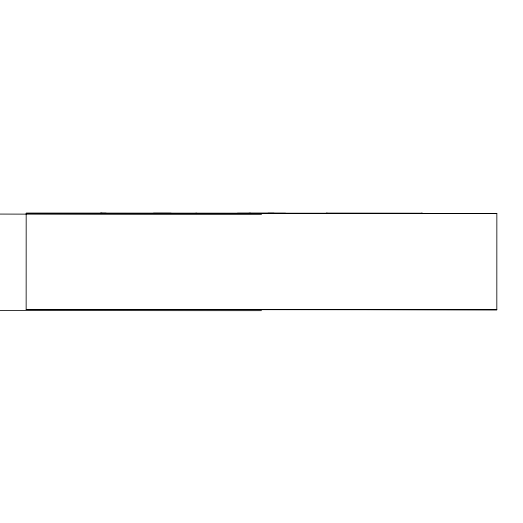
<?xml version="1.0" encoding="UTF-8"?>
<svg xmlns="http://www.w3.org/2000/svg" width="523" height="523" viewBox="0 0 523 523"><rect width="100%" height="100%" fill="white"/><g stroke="black" fill="none" stroke-linecap="round" stroke-linejoin="round"><path stroke-width="0.78" d="M327.339 213.227L326.097 213.24L496.85 213.482L496.817 309.806L26.15 309.551L26.183 213.227L422.486 213.24L421.041 213.234M327.306 309.551L326.071 309.557L496.817 309.806M274.039 213.227L267.998 213.227M274.006 309.544L267.966 309.544M285.604 213.234L237.422 213.227M285.578 309.551L237.39 309.544M421.041 309.564L422.46 309.557L416.857 309.564M101.985 213.207L100.54 213.207L106.143 213.207M496.85 213.482L26.183 213.227M101.959 309.524L100.514 309.524L106.117 309.531M26.15 309.551L416.805 309.557M153.455 213.207L171.152 213.221M153.429 309.524L171.119 309.544M248.994 213.221L250.739 213.227M248.961 309.544L250.707 309.544M195.694 213.214L196.929 213.24M195.667 309.538L196.896 309.557M261.487 310.662A417.792 1.497 0 0 1 -21.253 310.335M261.513 214.345A417.792 1.497 0 0 1 -21.221 214.018"/></g></svg>
